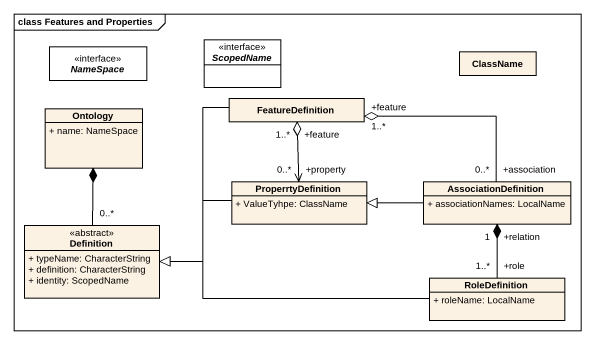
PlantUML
@startuml
mainframe class Features and Properties
hide circle
hide empty members
skinparam classAttributeIconSize 0
interface "NameSpace" as NameSpace_ #FFFFFF
interface ScopedName #FFFFFF
class ClassName
class Ontology {
  + name: NameSpace
}
class FeatureDefinition
class ProperrtyDefinition {
  + ValueTyhpe: ClassName
}
class AssociationDefinition {
  + associationNames: LocalName
}
class Definition <<abstract>> {
  + typeName: CharacterString
  + definition: CharacterString
  + identity: ScopedName
}
class RoleDefinition {
  + roleName: LocalName
}
FeatureDefinition --|> Definition
ProperrtyDefinition "+property\n0..*" <-up-o "+feature\n1..*" FeatureDefinition
ProperrtyDefinition -left-|> Definition
AssociationDefinition "+association\n0..*" -left-o "+feature\n1..*" FeatureDefinition
AssociationDefinition -left-|> ProperrtyDefinition
Definition "0..*" -up-* Ontology
RoleDefinition "+role\n1..*" -up-* "+relation\n1" AssociationDefinition
RoleDefinition -left-|> Definition
@enduml
